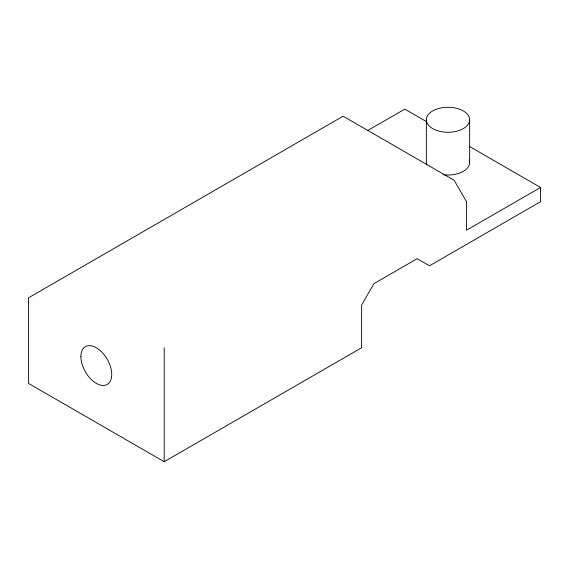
<?xml version="1.0" encoding="UTF-8"?>
<svg xmlns="http://www.w3.org/2000/svg" width="569" height="569" viewBox="0 0 569 569"><rect width="100%" height="100%" fill="white"/><g stroke="black" fill="none" stroke-linecap="round" stroke-linejoin="round"><path stroke-width="0.85" d="M469.233 146.297L540.55 187.471L540.55 201.689L429.495 265.808L417.155 258.682L373.961 283.618L361.621 304.991L361.621 347.737L164.185 461.722L164.185 347.73M367.41 130.706L404.815 109.113L426.288 121.51M540.55 187.471L466.509 230.21L466.509 201.682L454.169 180.309L343.114 116.204L28.45 297.857L28.45 383.357L164.185 461.722M469.638 119.767A21.636 12.49 0 0 1 437.177 130.593A21.636 12.49 0 0 1 437.177 108.949A21.636 12.49 0 0 1 469.638 119.767L469.638 162.521M426.359 119.775L426.359 162.521A21.636 12.49 0 0 0 426.778 164.96M469.226 160.074A21.636 12.49 0 0 1 443.18 174.697M80.89 356.635A21.814 12.596 60 0 0 104.027 385.419A21.814 12.596 60 0 0 104.027 354.572A21.814 12.596 60 0 0 80.89 356.635"/></g></svg>
